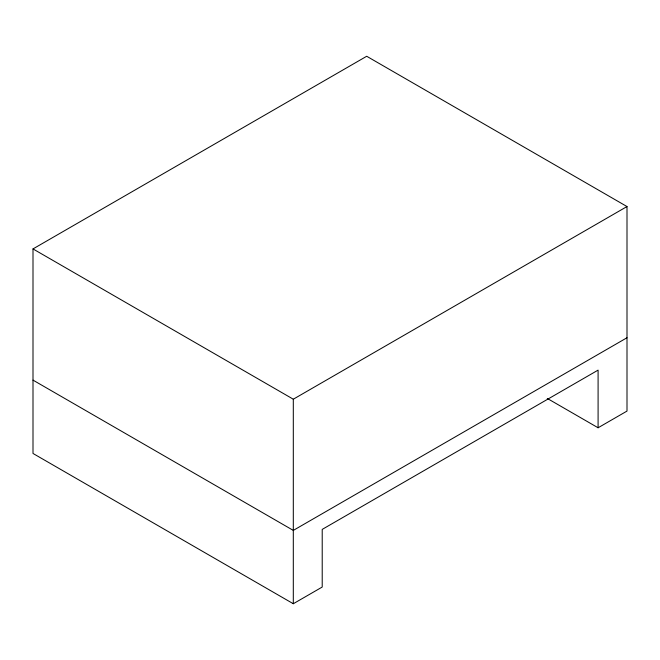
<?xml version="1.0" encoding="UTF-8"?>
<svg xmlns="http://www.w3.org/2000/svg" width="660" height="660" viewBox="0 0 660 660"><rect width="100%" height="100%" fill="white"/><g stroke="black" fill="none" stroke-linecap="round" stroke-linejoin="round"><path stroke-width="0.99" d="M598.092 427.771L598.092 370.12L322.212 529.403L322.212 587.045L293.304 603.735L33 453.453L33 248.919L366.696 56.265L627 206.547L627 411.081L598.092 427.771L547.28 398.434M33 248.919L293.304 399.209L627 206.547M627 337.747L293.304 530.401L33 380.119M293.304 399.209L293.304 603.735"/></g></svg>
